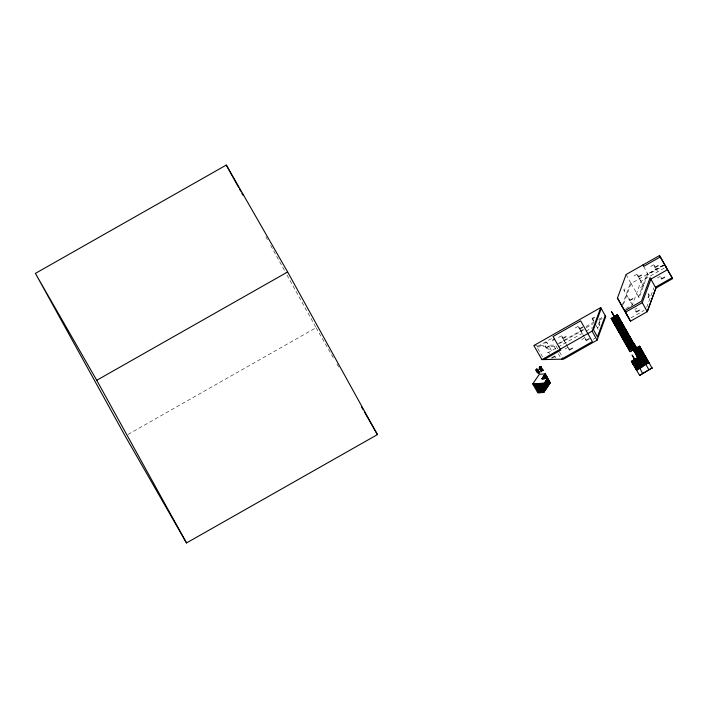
<?xml version="1.0" encoding="UTF-8"?>
<svg xmlns="http://www.w3.org/2000/svg" width="708" height="708" viewBox="0 0 708 708"><rect width="100%" height="100%" fill="white"/><g stroke="black" fill="none" stroke-linecap="round" stroke-linejoin="round"><path stroke-width="0.53" stroke-dasharray="3.54 2.66" d="M628.04 297.378L624.27 290.811L625.235 288.165M622.314 305.175L630.58 282.634L639.156 297.617L647.802 274.04L664.52 264.544L631.076 283.536L622.438 307.104M664.21 268.137L640.988 281.315L632.35 304.891L624.916 309.104M646.687 307.334L653.82 287.864M128.059 434.411L316.087 327.707L285.625 272.518M633.996 275.952L636.952 274.279L636.359 273.208M650.723 266.465L653.67 264.792L653.077 263.712M639.156 297.617L638.66 296.714L647.298 273.138L648.103 274.545L663.9 265.58M640.528 287.501L643.475 285.828L638.997 277.713M657.245 278.014L660.201 276.341M542.549 356.85L536.832 346.893L551.877 338.353M544.673 343.336L546.665 342.212L548.284 345.061M558.47 337.477L561.426 335.804M575.197 327.99L578.144 326.317L577.551 325.246M585.985 326.6L594.074 322.016M598.72 319.379L602.428 317.272M558.17 343.575L585.277 328.193M586.206 327.662L593.41 323.574M599.092 320.352L604.791 317.122M550.939 346.584L554.187 346.513L555.86 345.566M559.435 343.539L584.171 329.503M547.222 352.372L548.744 352.336L557.107 347.593M558.037 347.062L584.976 331.778M585.905 331.247L592.401 327.556M598.225 329.282L597.26 327.609L600.216 325.937M565.002 349.026L567.958 347.354L566.993 345.681M581.719 339.539L583.941 338.282M634.837 309.396L636.828 308.272M593.26 339.274L594.932 338.327M631.067 317.821L644.076 310.44M533.85 345.531L544.7 345.292M550.125 345.177L555.55 345.061L557.709 348.814M536.832 346.893L544.425 346.725M546.257 347.823L551.532 350.752L548.824 346.008M638.97 277.801L640.988 281.315M642.519 284.156L643.475 285.828M630.731 302.068L632.35 304.891L630.855 302.183M580.162 329.839L583.702 335.999M584.206 336.875L585.72 339.513M563.949 340.203L567.489 346.362M567.993 347.247L569.506 349.885M559.479 351.903L563.117 358.239M554.187 346.513L555.753 349.23M558.346 353.752L561.462 359.186M548.744 352.336L549.505 353.655M316.087 327.707L333.61 358.248M336.893 363.974L339.088 367.788M655.723 268.217L657.714 271.828M643.625 266.42L648.103 274.545M626.102 274.509L631.076 283.536M623.606 289.607L624.27 290.811M579.693 328.848L583.675 336.061M562.975 338.336L567.453 346.451M546.665 342.212L547.541 343.805M265.845 236.702L267.447 239.605M270.66 245.411L285.085 271.553M596.118 325.45L597.26 327.609"/><path stroke-width="1.06" d="M539.983 368.293L541.293 371.62L540.549 368.673L541.682 370.399L541.673 371.691L540.629 368.266L541.62 368.85L541.965 370.204L543.408 370.523L542.39 369.656L542.009 370.072L543.408 370.523L542.39 369.656M537.195 369.788L536.478 369.372L536.151 370.337L538.611 373.249L537.726 371.452L538.611 373.249C536.788 372.443 537.363 371.435 536.372 370.656L536.407 369.266L536.478 370.063L537.195 369.788L536.823 369.213L536.221 369.576M536.859 372.16L538.638 371.346L539.761 372.78L537.903 371.311L539.761 372.78L539.098 372.558M538.062 370.762L537.46 369.372L537.452 370.656L537.744 369.983L538.062 370.762L536.345 371.027L536.478 369.372L536.859 370.196L536.354 369.753M540.275 367.549L540.319 368.036L539.992 366.682C538.434 367.195 540.912 368.647 540.54 367.319C539.567 365.779 540.239 368.806 540.664 366.744L540.638 367.744L541.169 367.364L542.797 369.921L542.487 370.364L541.355 369.08L541.965 370.204M536.505 369.355L537.062 370.204L537.142 369.452L536.407 369.266M540.133 369.346C537.151 368.576 542.47 366.505 539.531 367.107M541.531 369.275L540.903 368.868L541.239 370.16L540.611 369.293L541.585 367.912L541.726 368.372M536.965 371.196L537.77 370.965L537.708 370.054M537.062 370.204L537.142 369.452M541.213 370.611L541.682 370.399L541.098 370.806M538.549 371.815L538.912 371.435L539.531 372.55L538.62 371.55M540.39 367.381L539.646 366.912L540.655 367.063M541.93 359.611L592.1 331.14L600.738 307.573L605.721 316.591L597.074 340.159L563.63 359.142L541.93 359.611L533.85 345.531L600.738 307.573M601.234 308.476L593.454 329.689L597.437 336.902L605.216 315.688M599.72 321.653L598.906 323.866L599.694 325.299M622.438 307.104L617.456 298.086L626.102 274.509L659.537 255.535L672.6 278.633L655.882 288.121L647.236 311.697L630.518 321.184L621.943 306.201M630.518 321.193L625.536 312.166L642.262 302.679L650.9 279.102L667.617 269.615M648.263 297.608L649.068 295.395L648.28 293.97M540.319 368.036L541.257 366.691L540.638 367.744M540.354 366.956L539.761 367.063L540.027 367.576M539.177 367.726L539.779 368.098M536.646 371.054L536.151 370.337L537.399 371.364M536.664 369.948L537.106 369.576L536.522 369.523M541.018 369.337L540.77 369.788L541.284 369.187L542.567 370.072M540.071 366.912L540.213 367.744M532.726 383.922L539.328 374.275L545.187 373.895L550.293 382.807L543.691 392.453L537.841 392.825L532.726 383.922L544.443 383.178L547.744 378.346L541.885 378.727L545.187 373.895M541.939 378.815L545.213 374.036M542.178 378.798L545.31 374.213M542.408 378.78L545.417 374.39M542.647 378.771L545.514 374.567M542.877 378.753L545.62 374.753M543.116 378.736L545.718 374.93M543.346 378.727L545.824 375.107M543.576 378.709L545.921 375.284M543.815 378.691L546.027 375.461M544.045 378.683L546.125 375.638M544.284 378.665L546.231 375.815M544.514 378.647L546.328 375.992M544.753 378.638L546.434 376.169M544.983 378.621L546.532 376.346M545.213 378.603L546.638 376.532M545.452 378.585L546.735 376.709M545.682 378.576L546.841 376.886M545.921 378.559L546.948 377.063M546.151 378.541L547.045 377.24M546.39 378.532L547.151 377.417M546.62 378.514L547.249 377.594M546.85 378.497L547.355 377.771M547.089 378.488L547.452 377.948M541.461 388.665L541.885 388.046M541.567 388.842L542.124 388.028M541.664 389.019L542.355 388.011M541.77 389.196L542.594 388.002M541.868 389.373L542.824 387.984M541.974 389.559L543.063 387.966M542.08 389.736L543.293 387.957M542.178 389.913L543.523 387.94M542.284 390.09L543.762 387.922M542.381 390.267L543.992 387.913M542.487 390.444L544.231 387.896M542.585 390.621L544.461 387.878M542.691 390.798L544.7 387.869M542.788 390.975L544.93 387.851M542.894 391.152L545.16 387.834M542.992 391.329L545.399 387.825M543.098 391.515L545.629 387.807M543.195 391.692L545.868 387.789M543.302 391.869L546.098 387.78M543.399 392.046L546.337 387.763M543.505 392.223L546.567 387.745M543.602 392.4L546.797 387.736M541.806 370.585L540.841 370.319L541.682 370.399M540.549 367.213L541.257 366.691L539.761 367.063M537.115 371.001L537.797 370.364M35.4 273.394L226.294 165.061L287.634 271.961L377.426 434.606L186.523 542.939L125.183 436.039L35.4 273.394L96.739 380.293L186.523 542.939M96.739 380.293L287.634 271.961M660.343 256.933L643.625 266.42L642.82 265.013M641.448 275.138L638.501 276.81L637.536 275.138M658.175 265.642L655.219 267.323L654.263 265.642M552.585 340.265L554.568 339.141M664.697 277.191L661.75 278.872L661.157 277.793M594.269 317.467L592.286 318.591L593.711 321.078M549.204 346.15L546.257 347.823L545.293 346.15M565.922 336.663L562.975 338.336L562.01 336.663M582.649 327.176L579.693 328.848L578.737 327.176M632.81 298.705L629.855 300.378L628.899 298.705M655.378 287.218L672.104 277.731M617.332 314.662L611.252 318.565L617.332 314.662L628.615 334.521M611.854 319.618L618.128 316.06M544.107 359.567L560.825 350.071L553.054 336.504L580.649 320.839L592.392 341.628L561.462 359.186M612.65 321.007L618.916 317.45M613.447 322.406L619.712 318.848M551.789 357.965L554.745 356.292L555.329 357.363M614.234 323.804L620.509 320.237M572.453 348.212L569.506 349.885L568.913 348.814M589.18 338.725L586.224 340.398L585.631 339.327M639.342 310.254L636.386 311.927L635.793 310.856M615.031 325.193L621.297 321.636M615.818 326.592L622.093 323.034M616.615 327.981L622.881 324.423M617.403 329.379L623.677 325.822M618.199 330.769L624.465 327.211M618.987 332.167L625.261 328.609M619.783 333.556L626.058 329.999M620.58 334.955L626.846 331.397M621.367 336.344L627.642 332.787M628.244 333.849L621.978 337.406L622.35 338.079M622.164 337.743L628.43 334.185M622.952 339.141L629.226 335.574M623.748 340.53L630.014 336.973M624.73 342.265L624.35 341.583L630.624 338.026L630.996 338.707M624.536 341.929L630.81 338.371M625.332 343.318L631.607 339.76M626.129 344.716L632.394 341.159M626.916 346.106L633.191 342.548M627.713 347.504L633.979 343.946M628.5 348.894L634.775 345.336M629.297 350.292L635.563 346.734M638.828 346.964L633.271 349.69L639.545 346.124L640.51 347.832M630.085 351.681L636.173 347.787L630.085 351.681L623.562 340.194L629.828 336.636L630.209 337.309M640.147 347.185L633.881 350.743L634.235 351.389M634.058 351.071L640.333 347.504M634.846 352.451L641.112 348.885M635.634 353.832L641.899 350.265M636.598 355.531L636.235 354.885L642.51 351.327L642.864 351.973M636.412 355.212L642.687 351.646M637.2 356.593L643.475 353.035M631.483 361.363L637.572 357.478L638.607 359.266L632.341 362.823M637.802 357.646L644.076 354.089L644.43 354.735M632.377 360.85L636.855 358.31M637.988 357.974L644.253 354.416M638.005 358.213L631.731 361.77L633.802 365.346M631.908 362.089L638.182 358.531M632.155 362.496L638.43 358.938M638.766 359.354L645.041 355.797M632.589 363.231L639.032 360M632.766 363.558L637.244 361.018M633.014 363.965L645.643 356.85L646.006 357.496M633.191 364.284L637.669 361.744M639.554 360.735L645.829 357.177M633.439 364.691L639.713 361.133L639.377 360.407M633.616 365.018L639.713 361.133M640.342 362.115L646.608 358.558M636.731 364.222L638.528 363.204M634.288 366.16L640.563 362.602L634.474 366.478M634.722 366.886L640.988 363.328M641.129 363.496L647.395 359.938M637.589 365.691L641.165 363.655M635.147 367.62L641.598 364.381M638.014 366.417L640.696 364.894M635.572 368.355L641.846 364.788M641.908 364.877L648.183 361.319M635.749 368.673L642.023 365.116M635.996 369.08L642.271 365.523L642.696 366.257L635.448 353.504L641.722 349.947L642.076 350.593M636.182 369.408L639.758 367.372M642.519 365.93L648.785 362.372L649.148 363.018M636.43 369.815L648.971 362.7M636.607 370.134L642.873 366.576M639.634 375.417L651.997 367.974L639.634 375.417L631.306 361.036M536.85 369.31L537.664 369.346L538.018 370.275M540.531 367.523L539.496 367.355M538.222 372.523L538.257 373.054L537.646 371.895M538.098 371.488L538.638 371.346L537.77 370.965M538.514 370.673L537.876 370.266L539.177 371.673M540.124 366.656L540.655 366.54M536.991 369.7L537.717 369.691L537.452 370.656L537.46 369.372M540.16 366.771L540.638 367.195M537.363 372.098L537.841 372.293M538.168 370.912L538.912 371.435M540.089 369.31L540.549 369.771M537.876 370.266L538.266 370.735M538.646 371.771L539.018 372.293M540.133 368.629L540.717 369.585M632.306 355.354L637.43 364.133M633.678 357.832L638.802 366.611M664.52 264.544L672.6 278.633M617.456 298.086L625.536 312.166M652.174 368.302L639.545 346.124M634.032 343.663L636.05 347.185M636.359 348.124L627.456 332.45L621.182 336.008L621.553 336.689M611.818 312.201L613.836 315.724M633.271 349.69L636.235 354.885M633.085 349.548L612.827 313.963M611.066 318.219L624.35 341.583M632.058 355.018L634.085 358.54M547.594 378.399L550.151 382.851M547.337 378.78L549.886 383.24M547.072 379.169L549.62 383.621M546.806 379.559L549.364 384.01M546.541 379.939L549.098 384.391M546.275 380.329L548.833 384.78M546.018 380.709L548.567 385.161M545.753 381.099L548.302 385.55M545.487 381.479L548.045 385.931M545.222 381.869L547.78 386.32M544.956 382.249L547.514 386.701M544.7 382.639L547.249 387.09M544.434 383.028L546.983 387.48M544.337 383.178L546.992 387.63L541.142 388.002L543.691 392.453M543.372 383.24L545.921 387.692M542.399 383.302L544.956 387.754M541.425 383.364L543.983 387.816M540.461 383.426L543.009 387.878M539.487 383.488L542.045 387.94M538.514 383.55L543.629 392.453M537.549 383.612L542.655 392.515M536.575 383.674L541.682 392.577M535.602 383.736L540.708 392.639M534.629 383.798L539.744 392.701M533.664 383.86L538.77 392.763M361.54 406.923L363.186 409.79M364.275 411.693L377.426 434.606M633.669 342.946L643.678 360.611M611.464 311.485L629.695 343.548M665.476 266.013L666.069 267.084M659.537 255.526L664.83 265.049M642.262 302.679L647.245 311.697L655.882 288.121L650.094 277.695L641.448 301.263L624.73 310.759L629.208 318.874M623.394 308.564L623.987 309.635M646.793 358.876L646.431 358.23L633.864 365.425L636.784 370.461M647.572 360.257L647.218 359.611L640.944 363.169L641.306 363.815M648.36 361.638L648.006 360.991L641.731 364.549L642.094 365.195M641.298 349.212L640.935 348.566L634.669 352.124L635.023 352.77M643.652 353.354L643.289 352.708L637.023 356.266L637.377 356.912M645.218 356.115L644.864 355.469L638.589 359.027L638.952 359.673M643.696 360.567L648.661 369.408M634.164 344.283L633.793 343.61L627.527 347.168L627.899 347.84M634.961 345.681L634.589 345L628.315 348.557L628.686 349.239M635.749 347.07L635.377 346.398L629.111 349.956L629.483 350.628M629.412 335.919L629.04 335.238L622.766 338.796L623.137 339.477M631.793 340.097L631.412 339.424L625.146 342.982L625.518 343.654M632.58 341.495L632.209 340.814L625.943 344.38L626.315 345.053M633.377 342.884L633.005 342.212L626.73 345.769L627.102 346.451M622.279 323.37L621.907 322.689L615.633 326.246L616.004 326.928M623.067 324.76L622.695 324.087L616.429 327.645L616.801 328.317M623.863 326.158L623.491 325.476L617.217 329.043L617.588 329.716M624.66 327.547L624.279 326.875L618.013 330.432L618.385 331.114M625.447 328.946L625.075 328.273L618.801 331.831L619.181 332.503M626.244 330.344L625.863 329.663L619.597 333.22L619.969 333.902M627.031 331.733L626.66 331.061L620.394 334.619L620.766 335.291M618.314 316.396L617.942 315.724L611.668 319.281L612.039 319.954M619.111 317.795L618.73 317.113L612.464 320.671L612.836 321.352M619.898 319.184L619.527 318.511L613.252 322.069L613.632 322.742M620.695 320.582L620.323 319.901L614.048 323.459L614.42 324.14M621.482 321.972L621.111 321.299L614.845 324.857L615.217 325.53M640.165 361.788L640.519 362.434M639.651 368.001L642.386 372.966M592.1 331.14L597.074 340.159M539.947 368.372L540.354 369.116M226.294 165.061L238.587 187.328M239.658 189.266L240.729 191.195M241.8 193.134L242.862 195.072M537.876 372.081L537.381 371.125L537.646 372.081M541.089 367.302L541.337 367.93M541 367.054L541.514 368.638M539.646 366.912L539.7 367.399"/></g></svg>
